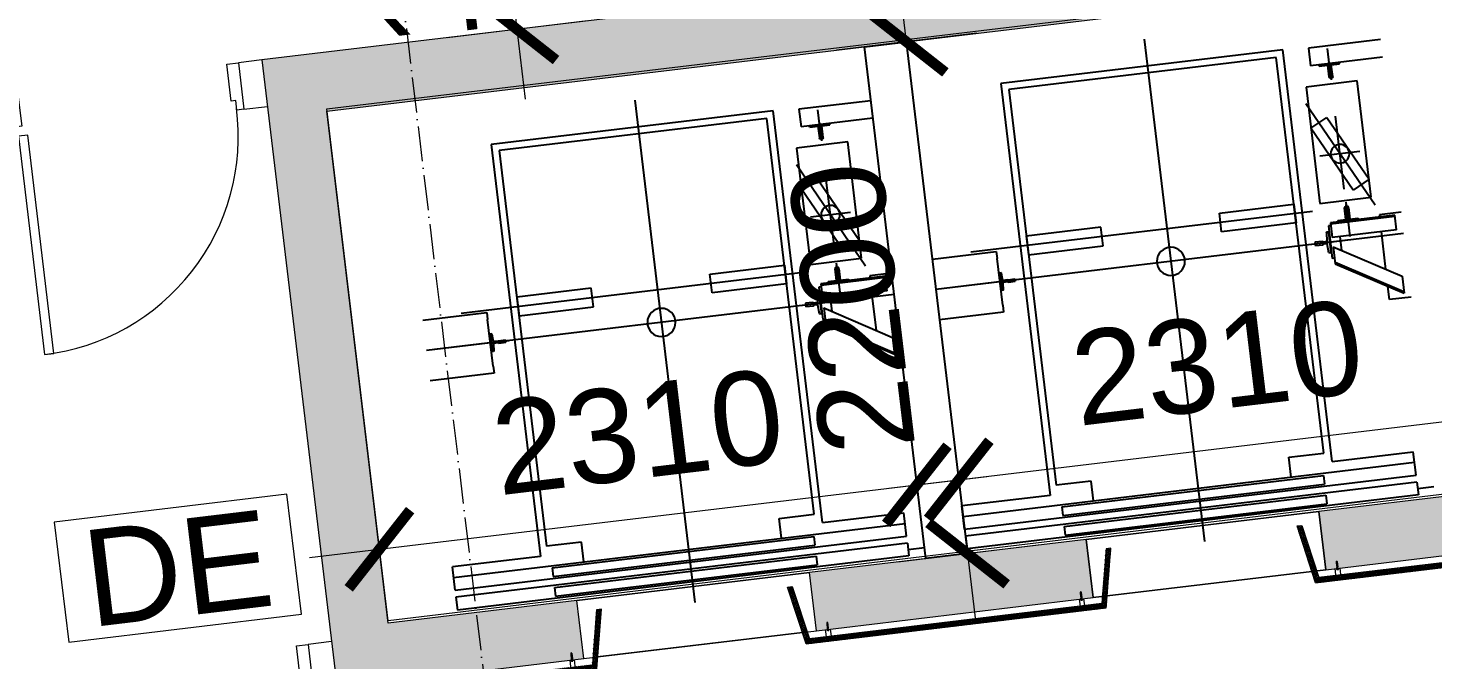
# Model space of a CAD drawing. Header units: millimetres. Extents: x -55734 to 116976, y -16290 to 119094.
# Drawn here: x 65299 to 71294, y 30909 to 33605 of the extents above; entities that cross this region are included whole.
import ezdxf
from ezdxf.enums import TextEntityAlignment as Align
from ezdxf.xclip import XClip

# ---------------------------------------------------------------- set-up
doc = ezdxf.new("R2010")
doc.units = ezdxf.units.MM
doc.header["$XCLIPFRAME"] = 0
doc.linetypes.add('Grid Line', pattern=[4.2, 3, -0.6, 0, -0.6])
doc.layers.get('Defpoints').update_dxf_attribs({"color": 230})
for name, color, linetype, lineweight in [('@ color hatch', 7, 'Continuous', 13), ('Core - tb$0$A.Wall', 2, 'Continuous', 25), ('CUA', 31, 'Continuous', 9), ('DIM', 1, 'Continuous', 5), ('GRA', 211, 'Continuous', 9), ('HATCH', 9, 'Continuous', 9), ('LAT-GACH', 140, 'Continuous', 13), ('NET THAY 2', 55, 'Continuous', 5), ('NET-CAT', 3, 'Continuous', 15), ('TRUC', 225, 'Continuous', 5), ('Y-GHI CHU PCCC$0$Z-CT1-GHI CHU TT$0$KI-HIEU', 6, 'Continuous', 13)]:
    doc.layers.add(name, color=color, linetype=linetype, lineweight=lineweight)
doc.layers.add('Core - tb$0$CT3 MBT 11-31$0$Nqh-ME-01', color=8, linetype='Continuous')
doc.styles.add('TA1', font='arial_0.ttf')
doc.styles.add('Y-GHI CHU PCCC$0$Arial', font='arial_0.ttf')
doc.dimstyles.new('D_200_KTx2', dxfattribs={"dimtxt": 400, "dimasz": 300, "dimexe": 300, "dimexo": 300, "dimgap": 160, "dimtad": 1, "dimdec": 0, "dimzin": 9, "dimtxsty": 'TA1', "dimblk": 'ARCHTICK', "dimcen": 1, "dimdle": 300, "dimclrd": 256, "dimclre": 256, "dimclrt": 7, "dimadec": 0, "dimazin": 0, "dimtfac": 1, "dimtdec": 0, "dimtix": 1, "dimtmove": 1, "dimatfit": 3, "dimldrblk": 'ARCHTICK', "dimfxl": 0, "dimtolj": 1, "dimtzin": 0, "dimlwd": -1, "dimlwe": -1, "dimarcsym": 0})

# ---------------------------------------------------------------- blocks, each defined once
blk = doc.blocks.new('CUA 1 CANH MO - 2 - Type 1000-1152409-MẶT BẰNG TẦNG 1')
at = {"layer": 'CUA', "lineweight": 5}
for p, q in [((-398.5493444547624, -102.2545325236376), (-398.5493444547614, 97.74546747635969)), ((-398.5493444547614, 97.74546747635968), (-348.5493444547608, 97.74546747635999)), ((-348.5493444547608, 97.74546747635999), (-348.5493444547597, -61.25453252363722)), ((551.4506555452392, 97.7454674763659), (601.4506555452381, 97.74546747636622)), ((551.4506555452402, -61.25453252363134), (551.4506555452392, 97.74546747636589)), ((601.4506555452381, 97.74546747636622), (601.4506555452392, -102.254532523631)), ((-368.5493444547591, -102.2545325236374), (-398.5493444547624, -102.2545325236376)), ((-368.5493444547594, -61.25453252363736), (-368.5493444547591, -102.2545325236374)), ((-348.5493444547597, -61.25453252363722), (-368.5493444547594, -61.25453252363736)), ((571.4506555452401, -61.25453252363121), (551.4506555452402, -61.25453252363134)), ((571.4506555452404, -102.2545325236312), (571.4506555452401, -61.25453252363121)), ((601.4506555452392, -102.254532523631), (571.4506555452404, -102.2545325236312))]:
    blk.add_line(p, q, dxfattribs=at)
at = {"layer": 'CUA'}
for p, q in [((-327.5493444547604, -102.2545325246243), (-367.5493444547604, -102.2545325246244)), ((-367.5493444547604, -102.2545325246244), (-367.5493444547588, -1040.254532524624)), ((-327.5493444547587, -1040.254532524624), (-327.5493444547604, -102.2545325246243)), ((-367.5493444547588, -1040.254532524624), (-327.5493444547587, -1040.254532524624))]:
    blk.add_line(p, q, dxfattribs=at)
at = {"layer": 'CUA', "lineweight": 5}
blk.add_arc((-367.5493444547607, -102.2545325246248), 937.9999999999995, 269.9999999999997, 0.4999999999998296, dxfattribs=at)
blk = doc.blocks.new('Core - tb$0$CT3 MBT 11-31$0$tm')
at = {"layer": 'Core - tb$0$CT3 MBT 11-31$0$Nqh-ME-01'}
for p, q in [((-130.0000000000018, -1884.501825770196), (-130.0001636366378, -114.9995883382508)), ((-129.9999999995362, -459.0012257702838), (-129.9999999995362, -150.0733999997028)), ((-269.9999999999982, -1750.51420073567), (-270.0000000000018, -281.4443999999785)), ((-129.9999999995362, -468.678033770826), (-130.0000000000018, -378.0671167697947)), ((853.9999999999982, -537.5017757702808), (854.0000000000018, -1662.502275770363)), ((853.9999999999982, -537.5017757702808), (891.5000000004638, -537.5017757702808)), ((891.5000000004638, -537.5017757702808), (891.5000000000018, -1662.502275770363)), ((939.0000000004638, -537.5017757702808), (939.0000000004675, -1662.502275771294)), ((939.0000000004638, -537.5017757702808), (976.4999999999982, -537.5017757702808)), ((976.4999999999982, -537.5017757702808), (976.5000000000018, -1662.502275770363)), ((-1085.000000000002, -1125.002025770787), (1073.245266988406, -1125.002025769856)), ((854.0000000000018, -1662.502275770363), (891.5000000000018, -1662.502275770363)), ((939.0000000004675, -1662.502275771294), (976.5000000000018, -1662.502275770363)), ((-129.9999999995362, -1817.929318770599), (-129.9999999999982, -1730.59358577041)), ((-130, -2125.002025770787), (-129.9999999990669, -1730.653425770644)), ((-264.6149432030525, -2018.535669983197), (-728.3645859956723, -1777.122870393861)), ((-500.0000579999778, -1981.283436586913), (-500.0000580009091, -1809.746850323696)), ((-855.405599999709, -1896.002025770787), (-951.744711672889, -1896.002025770787)), ((-895.5029750000704, -1896.002025770787), (-818.2873750003073, -1896.002025769856)), ((-347.8310000002402, -1896.002025770787), (-661.9596220506373, -1896.002025770787)), ((-292.1093999994937, -1896.002025770787), (-144.2578000007215, -1896.002025770787)), ((-204.4970249994676, -1896.002025770787), (-281.7126250006277, -1896.002025769856)), ((957.4999999999982, -2055.230865471829), (957.4999999999982, -2125.002025770787))]:
    blk.add_line(p, q, dxfattribs=at)
for points in [[(-260, -114.9997999999323), (-259.9999999995362, -390.0020257707874)], [(-1.818989403545856e-12, -390.0020257707874), (0, -114.9997999999323)], [(900, -114.9997999999323), (800.0000000004657, -114.9997999999323)], [(799.9999999999982, -494.0020257707874), (800.0000000004657, -114.9997999999323)], [(845, -114.999799999001), (844.9999999999982, -2055.230865471829)], [(900, -114.9997999999323), (899.9999999999982, -2055.230865471829)], [(929.9999999999982, -2055.230865471829), (930, -114.9997999999323)], [(930, -114.9997999999323), (985, -114.9997999999323)], [(984.9999999999982, -2055.230865471829), (985, -114.9997999999323)], [(-259.9999999995362, -390.0020257707874), (-229.9999999990705, -390.0020257707874)], [(-30.00000000000182, -390.0020257707874), (-229.9999999990705, -390.0020257707874)], [(-167.5000000000018, -393.0020257707874), (-92.50000000000182, -393.0020257707874)], [(-167.5000000000018, -399.0616725709478), (-167.5000000000018, -393.0020257707874)], [(-166.561422000641, -400.0597843703072), (-134.9385776994768, -402.0058055713962)], [(-134.0000000000018, -424.2699747698571), (-134.0000000000018, -403.0039177702929)], [(-125.9999999995362, -424.0020257707874), (-126.0000000000018, -403.0039177702929)], [(-125.0614223000612, -402.0058055704649), (-93.438578000294, -400.0597843703072)], [(-92.50000000000182, -399.0616725709478), (-92.50000000000182, -393.0020257707874)], [(-30.00000000000182, -390.0020257707874), (-1.818989403545856e-12, -390.0020257707874)], [(-135.0000000000018, -426.0020257707874), (-134.9999999995362, -455.0020257707874)], [(-134.9999999995362, -455.0020257707874), (-124.9999999995362, -455.0020257707874)], [(-125.0000000000018, -425.7340767707865), (-124.9999999995362, -455.0020257707874)], [(-970.0000000000018, -494.0020257707874), (799.9999999999982, -494.0020257707874)], [(-969.9999999999982, -1706.002025770787), (-970.0000000000018, -494.0020257707874)], [(-939.9999999999982, -1675.002025769856), (-940.0000000000018, -525.0020257707874)], [(-940.0000000000018, -525.0020257707874), (760.0000000004638, -525.0020257707874)], [(-310.0000000000018, -525.0020257707874), (-230.0000000000018, -525.0020257707874)], [(-309.9999999999982, -845.0020257707874), (-310.0000000000018, -525.0020257707874)], [(-230.0000000000018, -525.0020257707874), (-229.9999999999982, -845.0020257707874)], [(760.0000000000018, -675.0020257698561), (760.0000000004638, -525.0020257707874)], [(845.0000000000018, -675.0020257707874), (760.0000000000018, -675.0020257698561)], [(-229.9999999999982, -845.0020257707874), (-309.9999999999982, -845.0020257707874)], [(-230.0000000000018, -1355.002025770787), (-310.0000000000018, -1355.002025770787)], [(-310.0000000000018, -1355.002025770787), (-309.9999999999982, -1675.002025770787)], [(-229.9999999999982, -1675.002025770787), (-230.0000000000018, -1355.002025770787)], [(845.0000000000018, -1525.002025770787), (760.0000000000018, -1525.002025770787)], [(760.0000000000018, -1525.002025770787), (760.0000000000018, -1675.002025770787)], [(760.0000000000018, -1675.002025770787), (-939.9999999999982, -1675.002025769856)], [(-309.9999999999982, -1675.002025770787), (-229.9999999999982, -1675.002025770787)], [(800.0000000004675, -1706.002025770787), (-969.9999999999982, -1706.002025770787)], [(800.0000000004675, -1706.002025770787), (799.9999999999982, -2055.230865471829)], [(-800.0000000000018, -2006.002025770787), (-799.9999999999982, -1786.002025770787)], [(-799.9999999999982, -1786.002025770787), (-300.0000000000018, -1786.002025770787)], [(-622.990127076393, -1785.754855033774), (-660.8535140668992, -1858.489708422516)], [(-339.1467382004503, -1933.514359528963), (-622.990127076393, -1785.754855033774)], [(-300.0000000000018, -1786.002025770787), (-300.0000000000018, -2006.002025770787)], [(-173.5802440000716, -1799.027982470412), (-135.6697565000522, -1795.976068771277)], [(-137.9399999994803, -1777.40202577116), (-137.9399999994766, -1745.002025770787)], [(-137.9399999994766, -1745.002025770787), (-122.0600000000541, -1745.002025770787)], [(-136.9399999999459, -1778.402025770229), (-135.7500000000018, -1778.402025770229)], [(-134.7499999995362, -1794.979293770921), (-134.7500000000018, -1779.402025770229)], [(-125.2500000000018, -1794.979293770921), (-125.2500000000018, -1779.402025770229)], [(-86.41975599946636, -1799.027982470412), (-124.3302434999514, -1795.976068770346)], [(-124.2500000000018, -1778.402025770229), (-123.059999999592, -1778.40202577116)], [(-122.059999999592, -1777.40202577116), (-122.0600000000541, -1745.002025770787)], [(-963.0000000000018, -2125.002025770787), (-963.0000000000018, -1816.002025770787)], [(-963.0000000000018, -1816.002025770787), (-888.0000000000018, -1816.002025770787)], [(-888.0000000000018, -2125.002025770787), (-888.0000000000018, -1816.002025770787)], [(-885.0000000000018, -1888.002025770787), (-885.0000000000018, -1852.502025770787)], [(-881.8000000007469, -1852.502025769856), (-885.0000000000018, -1852.502025770787)], [(-881.8000000007469, -1852.502025769856), (-881.8000000007469, -1887.80202576967)], [(-660.8535140668992, -1858.489708422516), (-377.0099279340375, -2006.249245927502)], [(-218.2000000001881, -1852.502025770787), (-218.2000000001881, -1887.802025770601)], [(-218.2000000001881, -1852.502025770787), (-215.0000000000018, -1852.502025770787)], [(-215.0000000000018, -1888.002025770787), (-215.0000000000018, -1852.502025770787)], [(-212, -2097.002025770787), (-212.0000000000018, -1820.002025769856)], [(-212.0000000000018, -1820.002025769856), (-149.0000000000018, -1820.002025770787)], [(-206, -2097.002025770787), (-206.0000000000018, -1820.002025770787)], [(-200.0000000000018, -1810.002025770787), (-60.00000000000182, -1810.002025769856)], [(-200.0000000000018, -1820.002025770787), (-200.0000000000018, -1810.002025770787)], [(-174.4999999990705, -1807.002025770787), (-174.5000000000018, -1800.024757770654)], [(-174.4999999990705, -1807.002025770787), (-85.50000000000182, -1807.002025770787)], [(-148.9999999995343, -2097.002025770787), (-149.0000000000018, -1820.002025770787)], [(-149.0000000000018, -1853.002025770787), (-90.14659999963078, -1853.002025770787)], [(-109.1991874473188, -1820.002025770787), (-36.45300418464649, -1820.002025770787)], [(-109.1991874473188, -1820.002025770787), (50.72693640179932, -2097.002025770787)], [(-85.50000000000182, -1807.002025770787), (-85.50000000000182, -1800.024757770654)], [(-60.00000000000182, -1820.002025770787), (-60.00000000000182, -1810.002025769856)], [(-43.38120418414655, -1820.002025770787), (116.5446878662333, -2097.002025770787)], [(-36.45300418464649, -1820.002025770787), (123.4728878671303, -2097.002025770787)], [(-885.0000000000018, -1939.502025769856), (-885.0000000000018, -1904.002025770787)], [(-882.0000000000018, -1891.002025770787), (-831.2000000001881, -1891.002025770787)], [(-882.0000000000018, -1901.002025770787), (-831.2000000001881, -1901.002025770787)], [(-881.8000000007469, -1887.80202576967), (-831.1999999997224, -1887.802025770601)], [(-831.2000000001881, -1904.202025770974), (-881.7999999998156, -1904.202025770974)], [(-881.7999999998156, -1904.202025770974), (-881.8000000002812, -1939.502025770787)], [(-828.2000000001881, -1898.002025770787), (-828.2000000001881, -1894.002025769856)], [(-825.0000000000018, -1894.002025770787), (-825.0000000000018, -1898.002025770787)], [(-275.0000000000018, -1894.002025770787), (-275.0000000000018, -1898.002025770787)], [(-271.7999999998156, -1898.002025770787), (-271.7999999998156, -1894.002025770787)], [(-218.2000000001881, -1887.802025770601), (-268.7999999998156, -1887.802025770601)], [(-218.0000000000018, -1891.002025770787), (-268.8000000002812, -1891.002025770787)], [(-218.0000000000018, -1901.002025770787), (-268.7999999998156, -1901.002025770787)], [(-268.7999999998156, -1904.202025770042), (-218.2000000001881, -1904.202025770042)], [(-218.2000000001881, -1904.202025770042), (-218.2000000001881, -1939.502025769856)], [(-215.0000000000018, -1939.502025770787), (-215.0000000000018, -1904.002025770787)], [(-881.8000000002812, -1939.502025770787), (-885.0000000000018, -1939.502025769856)], [(-377.0099279340375, -2006.249245927502), (-339.1467382004503, -1933.514359528963)], [(-218.2000000001881, -1939.502025769856), (-215.0000000000018, -1939.502025770787)], [(-300.0000000000018, -2006.002025770787), (-800.0000000000018, -2006.002025770787)], [(-222, -2125.002025770787), (-222.0000000000018, -2032.002025770787)], [(-222.0000000000018, -2032.002025770787), (-212.0000000000018, -2032.002025770787)], [(13.19914560671714, -2032.002025770787), (-149.0000000000018, -2032.002025770787)], [(143.0060671083611, -2032.002025770787), (85.94515146454614, -2032.002025770787)], [(143.0060671092942, -2125.002025770787), (143.0060671083611, -2032.002025770787)], [(-148.9999999995343, -2097.002025770787), (-212, -2097.002025770787)], [(50.72693640179932, -2097.002025770787), (123.4728878671303, -2097.002025770787)], [(899.9999999999982, -2055.230865471829), (799.9999999999982, -2055.230865471829)], [(929.9999999999982, -2055.230865471829), (984.9999999999982, -2055.230865471829)]]:
    blk.add_lwpolyline(points, dxfattribs=at)
for points in [[(-167.5000000000018, -399.0616725709478, 0.39632451), (-166.561422000641, -400.0597843703072)], [(-134.0000000000018, -403.0039177702929, 0.39632451), (-134.9385776994768, -402.0058055713962)], [(-125.0614223000612, -402.0058055704649, 0.39632451), (-126.0000000000018, -403.0039177702929)], [(-93.438578000294, -400.0597843703072, 0.39632451), (-92.50000000000182, -399.0616725709478)], [(-134.5000000000018, -425.1360007699768, 0.26794919), (-135.0000000000018, -426.0020257707874)], [(-134.5000000000018, -425.1360007699768, 0.26794919), (-134.0000000000018, -424.2699747698571)], [(-125.9999999995362, -424.0020257707874, 0.26794919), (-125.5000000000018, -424.8680507697354)], [(-125.0000000000018, -425.7340767707865, 0.26794919), (-125.5000000000018, -424.8680507697354)], [(-137.9399999994803, -1777.40202577116, 0.41421356), (-136.9399999999459, -1778.402025770229)], [(-134.7500000000018, -1779.402025770229, 0.41421356), (-135.7500000000018, -1778.402025770229)], [(-135.6697565000522, -1795.976068771277, 0.39087647), (-134.7499999995362, -1794.979293770921)], [(-124.2500000000018, -1778.402025770229, 0.41421356), (-125.2500000000018, -1779.402025770229)], [(-125.2500000000018, -1794.979293770921, 0.39087647), (-124.3302434999514, -1795.976068770346)], [(-123.059999999592, -1778.40202577116, 0.41421356), (-122.059999999592, -1777.40202577116)], [(-173.5802440000716, -1799.027982470412, 0.39087647), (-174.5000000000018, -1800.024757770654)], [(-85.50000000000182, -1800.024757770654, 0.39087647), (-86.41975599946636, -1799.027982470412)], [(-885.0000000000018, -1888.002025770787, 0.41421356), (-882.0000000000018, -1891.002025770787)], [(-882.0000000000018, -1901.002025770787, 0.41421356), (-885.0000000000018, -1904.002025770787)], [(-825.0000000000018, -1894.002025770787, 0.41421356), (-831.1999999997224, -1887.802025770601)], [(-828.2000000001881, -1894.002025769856, 0.41421356), (-831.2000000001881, -1891.002025770787)], [(-831.2000000001881, -1901.002025770787, 0.41421356), (-828.2000000001881, -1898.002025770787)], [(-831.2000000001881, -1904.202025770974, 0.41421356), (-825.0000000000018, -1898.002025770787)], [(-275.0000000000018, -1894.002025770787, -0.41421356), (-268.7999999998156, -1887.802025770601)], [(-268.7999999998156, -1904.202025770042, -0.41421356), (-275.0000000000018, -1898.002025770787)], [(-271.7999999998156, -1894.002025770787, -0.41421356), (-268.8000000002812, -1891.002025770787)], [(-268.7999999998156, -1901.002025770787, -0.41421356), (-271.7999999998156, -1898.002025770787)], [(-215.0000000000018, -1888.002025770787, -0.41421356), (-218.0000000000018, -1891.002025770787)], [(-218.0000000000018, -1901.002025770787, -0.41421356), (-215.0000000000018, -1904.002025770787)]]:
    blk.add_lwpolyline(points, format="xyb", dxfattribs=at)
for centre, radius in [((-130.0000000000018, -1125.002025770787), 60), ((-500.0000000000018, -1896.002025770787), 40)]:
    blk.add_circle(centre, radius, dxfattribs=at)
blk = doc.blocks.new('A$C1F5A74C7')
at = {"color": 0, "lineweight": 5}
for p, q in [((-8.78085756994551e-07, 10.12188188055916), (-8.78085756994551e-07, 12.12188188055916)), ((-8.78085756994551e-07, 10.12188188055916), (20.99999912191424, 10.12188188055916)), ((3.251097121914199, 7.778227880558916), (3.251097121914199, 10.12188188055916)), ((3.251097121914199, 5.36281488055829), (3.251097121914199, 6.559382880559497)), ((7.740097121914232, 4.630408880559116), (5.181067121914339, 4.630408880559116)), ((5.499999121914243, 90.73513088055915), (10.49999912191424, 93.62188188055916)), ((5.499999121914243, 90.73513088055915), (5.499999121914243, 28.62188188055916)), ((5.499999121914243, 90.73513088055915), (15.49999912191424, 90.73513088055915)), ((5.999999121914243, 78.12188188055916), (5.499999121914243, 74.62188188055916)), ((5.499999121914243, 74.62188188055916), (8.499999121914243, 74.62188188055916)), ((5.999999121914243, 71.62188188055916), (5.499999121914243, 68.62188188055916)), ((5.499999121914243, 68.62188188055916), (8.499999121914243, 68.62188188055916)), ((5.999999121914243, 65.62188188055916), (5.499999121914243, 62.62188188055916)), ((5.499999121914243, 62.62188188055916), (8.499999121914243, 62.62188188055916)), ((5.999999121914243, 59.62188188055916), (5.499999121914243, 56.62188188055916)), ((5.499999121914243, 56.62188188055916), (8.499999121914243, 56.62188188055916)), ((5.999999121914243, 53.62188188055916), (5.499999121914243, 50.62188188055916)), ((5.499999121914243, 50.62188188055916), (8.499999121914243, 50.62188188055916)), ((5.499999121914243, 48.62188188055916), (8.499999121914243, 48.62188188055916)), ((5.499999121914243, 10.12188188055916), (5.499999121914243, 28.62188188055916)), ((7.249999121914243, 80.12188188055916), (5.999999121914243, 78.12188188055916)), ((5.999999121914243, 78.12188188055916), (9.899999121914334, 78.12188188055916)), ((8.499999121914243, 72.62188188055916), (5.999999121914243, 71.62188188055916)), ((8.499999121914243, 66.62188188055916), (5.999999121914243, 65.62188188055916)), ((8.499999121914243, 60.62188188055916), (5.999999121914243, 59.62188188055916)), ((8.499999121914243, 54.62188188055916), (5.999999121914243, 53.62188188055916)), ((6.839615121914449, 80.79314988055921), (10.29303412191439, 81.40208088055988)), ((6.875548121914335, 8.706871880558538), (6.875548121914335, 10.12188188055916)), ((6.875548121914335, 5.252121880559571), (6.875548121914335, 7.662147880559132)), ((6.911115121914236, 4.630408880559116), (6.947158121914299, 4.630408880559116)), ((6.999999121914243, 28.62188188055916), (6.999999121914243, 76.32636988055856)), ((6.999999121914243, 10.12188188055916), (6.999999121914243, 30.62188188055916)), ((8.042705121914196, 81.82924988055856), (7.249999121914243, 80.12188188055916)), ((7.249999121914243, 80.12188188055916), (9.899999121914334, 80.12188188055916)), ((7.799780121914182, 82.99330588056), (10.11240612191432, 83.40108488055921)), ((9.11295812191429, 84.13441088055879), (8.333332121914282, 82.45521588055999)), ((8.499999121914243, 72.62188188055916), (8.499999121914243, 74.62188188055916)), ((8.499999121914243, 68.62188188055916), (8.499999121914243, 66.62188188055916)), ((8.499999121914243, 60.62188188055916), (8.499999121914243, 62.62188188055916)), ((8.499999121914243, 56.62188188055916), (8.499999121914243, 54.62188188055916)), ((8.499999121914243, 50.62188188055916), (8.499999121914243, 48.62188188055916)), ((10.47934012191445, 4.630408880559116), (8.677206121914423, 4.630408880559116)), ((8.868941121914304, 85.21268188055728), (12.05552912191433, 85.77456288055873)), ((10.49999912191424, 87.12188188055916), (9.41666512191432, 84.78854888055866)), ((9.899999121914334, 41.12188188055916), (9.899999121914334, 80.12188188055916)), ((9.899999121914334, 78.12188188055916), (14.99999912191424, 78.12188188055916)), ((9.899999121914334, 41.12188188055916), (11.09999912191438, 41.12188188055916)), ((10.49999912191424, 99.29271688055996), (10.49999912191424, 10.84814288056077)), ((10.49999912191424, 93.62188188055916), (15.49999912191424, 90.73513088055915)), ((10.49999912191424, 87.12188188055916), (11.58333212191428, 84.78854888055866)), ((10.49999912191424, 12.84814288056077), (10.49999912191424, -1.194403012050316e-07)), ((12.29089912191444, 4.630408880559116), (10.49999912191424, 4.630408880559116)), ((10.80005012191441, 81.49148188055733), (13.93024412191426, 82.04341888055933)), ((10.81236212191425, 83.52450588055763), (13.15327212191437, 83.93727088056039)), ((11.09999912191438, 41.12188188055916), (11.09999912191438, 80.12188188055916)), ((11.09999912191438, 80.12188188055916), (13.74999912191424, 80.12188188055916)), ((11.81236812191423, 84.29523988055917), (12.40270312191433, 83.02374988055817)), ((12.24543112191441, 4.630408880559116), (12.29089912191444, 4.630408880559116)), ((12.49999912191424, 72.62188188055916), (12.49999912191424, 74.62188188055916)), ((12.49999912191424, 74.62188188055916), (15.49999912191424, 74.62188188055916)), ((12.49999912191424, 72.62188188055916), (14.99999912191424, 71.62188188055916)), ((12.49999912191424, 68.62188188055916), (12.49999912191424, 66.62188188055916)), ((12.49999912191424, 68.62188188055916), (15.49999912191424, 68.62188188055916)), ((12.49999912191424, 66.62188188055916), (14.99999912191424, 65.62188188055916)), ((12.49999912191424, 60.62188188055916), (12.49999912191424, 62.62188188055916)), ((12.49999912191424, 62.62188188055916), (15.49999912191424, 62.62188188055916)), ((12.49999912191424, 60.62188188055916), (14.99999912191424, 59.62188188055916)), ((12.49999912191424, 56.62188188055916), (12.49999912191424, 54.62188188055916)), ((12.49999912191424, 56.62188188055916), (15.49999912191424, 56.62188188055916)), ((12.49999912191424, 54.62188188055916), (14.99999912191424, 53.62188188055916)), ((12.49999912191424, 48.62188188055916), (12.49999912191424, 50.62188188055916)), ((12.49999912191424, 50.62188188055916), (15.49999912191424, 50.62188188055916)), ((12.49999912191424, 48.62188188055916), (15.49999912191424, 48.62188188055916)), ((12.66666512191432, 82.45521588055999), (13.74999912191424, 80.12188188055916)), ((15.87269912191437, 4.630408880559116), (13.21858312191421, 4.630408880559116)), ((13.74999912191424, 80.12188188055916), (14.99999912191424, 78.12188188055916)), ((13.99999912191424, 28.62188188055916), (13.99999912191424, 76.40923288056001)), ((13.99999912191424, 10.12188188055916), (13.99999912191424, 30.62188188055916)), ((14.12445012191438, 8.764912880558768), (14.12445012191438, 10.12188188055916)), ((14.12445012191438, 5.252121880559571), (14.12445012191438, 7.720187880559024)), ((14.99999912191424, 78.12188188055916), (15.49999912191424, 74.62188188055916)), ((14.99999912191424, 71.62188188055916), (15.49999912191424, 68.62188188055916)), ((14.99999912191424, 65.62188188055916), (15.49999912191424, 62.62188188055916)), ((14.99999912191424, 59.62188188055916), (15.49999912191424, 56.62188188055916)), ((14.99999912191424, 53.62188188055916), (15.49999912191424, 50.62188188055916)), ((15.49999912191424, 90.73513088055915), (15.49999912191424, 28.62188188055916)), ((15.49999912191424, 10.12188188055916), (15.49999912191424, 28.62188188055916)), ((17.7489001219144, 10.12188188055916), (17.7489001219144, 7.662147880559132)), ((17.7489001219144, 6.559382880559497), (17.7489001219144, 5.36281488055829)), ((20.99999912191424, 10.12188188055916), (20.99999912191424, 12.12188188055916))]:
    blk.add_line(p, q, dxfattribs=at)
for centre, radius, start, end in [((5.127298121914237, 7.399523880558263), 2.769074, 227.3488500000472, 309.0524439999689), ((10.49999912191424, 15.50344788055736), 10.873188, 250.5291700000032, 255.5659030000016), ((10.49999912191424, 15.50344788055736), 10.873188, 263.5099529999952, 276.4907360000088), ((10.49999912191424, 15.50344788055736), 10.873188, 284.1671429999818, 289.4715180000152), ((15.87269912191437, 7.399130880558005), 2.768777, 230.8449999999629, 312.6565000000189)]:
    blk.add_arc(centre, radius, start, end, dxfattribs=at)
blk = doc.blocks.new('*U205')
for p, q in [((11.24262365070172, 0.0001143291592597961), (10.74478027608711, 0.0001143291592597961)), ((11.71709714678582, 0.0001143291592597961), (11.24262365070172, 0.0001143291592597961)), ((12.37608811364044, 0.0001143291592597961), (12.24428992031608, 0.0001143291592597961)), ((14.1421839047689, 0.0001143291592597961), (12.90328088717069, 0.0001143291592597961)), ((14.1421839047689, 2.899674583575688), (14.1421839047689, 3.954060130403377)), ((14.1421839047689, 2.425201087258756), (14.1421839047689, 2.899674583575688)), ((14.1421839047689, 1.766210120753385), (14.1421839047689, 1.898008313961327)), ((14.1421839047689, 0.0001143291592597961), (14.1421839047689, 1.239017347223125)), ((14.1421839047689, 0.0001143291592597961), (14.1421839047689, -1.238788688206114)), ((14.1421839047689, 0.0001143291592597961), (15.38108692248352, 0.0001143291592597961)), ((15.90827969601378, 0.0001143291592597961), (16.04007788933814, 0.0001143291592597961)), ((16.56727066275198, 0.0001143291592597961), (17.0417441589525, 0.0001143291592597961)), ((17.0417441589525, 0.0001143291592597961), (18.09612970601302, 0.0001143291592597961)), ((47.6674164859578, 10.00000651367009), (47.66742283012719, -9.999888485763222)), ((14.1421839047689, -1.765981461969204), (14.1421839047689, -1.897779655177146)), ((14.1421839047689, -2.424972428707406), (14.1421839047689, -2.899445924791507)), ((14.1421839047689, -2.899445924791507), (14.1421839047689, -3.953831471852027))]:
    blk.add_line(p, q)
blk.add_lwpolyline([(50, 10), (9.461799445212819, 10.00010682689026, 0.4142146607061734), (7.461791945854202, 8.000106827355921), (7.461791945737787, -7.999885668978095, 0.4142135623740422), (9.461791945272125, -9.999885668512434), (49.96941077674274, -9.999888485763222)], format="xyb")
for radius in [2.899560254191641, 0.7117102442106753]:
    blk.add_circle((14.14218390488531, 0.0001143291592597961), radius)
at = {"extrusion": (0, 0, -1), "xscale": 0.3999999999068677, "yscale": 0.3999999999068677, "zscale": -0.4, "rotation": 90.00000000000001}
blk.add_blockref('A$C1F5A74C7', (-42.81866779481061, -4.19988828105852), dxfattribs=at)
blk = doc.blocks.new('A$C480F4123')
at = {"layer": 'GRA', "transparency": 33554687}
h = blk.add_hatch(dxfattribs=at)
h.set_pattern_fill('ANSI37', color=159, scale=50, angle=652.0857679622969, style=0)
h.set_pattern_definition([(337.085767962297, (32703.62035011905, 181513.4022179315), (2.433454730168679, 5.756804502171294), []), (67.08576796229701, (32703.62035011905, 181513.4022179315), (-5.756804502171294, 2.433454730168679), [])])
h.paths.add_polyline_path([(70393.44883008099, 30933.73370249108), (70314.06994895775, 31176.0124535852), (70334.32125622424, 31178.43826355294), (70407.34982685753, 30955.54181254652)])
h = blk.add_hatch(dxfattribs=at)
h.set_pattern_fill('ANSI37', color=159, scale=50, angle=652.0857679622969, style=0)
h.set_pattern_definition([(337.085767962297, (32902.20075574892, 181537.1892417041), (2.433454730168679, 5.756804502171294), []), (67.08576796229701, (32902.20075574892, 181537.1892417041), (-5.756804502171294, 2.433454730168679), [])])
h.paths.add_polyline_path([(69499.83700474752, 30826.69209551417), (69519.74832643912, 31080.86435849461), (69499.49701917265, 31078.43854852688), (69481.17860321641, 30844.60006658505)])
h = blk.add_hatch(dxfattribs=at)
h.set_pattern_fill('ANSI37', color=159, scale=50, angle=276.8306492592397, style=0)
h.set_pattern_definition([(321.8306492592397, (33216.61712679605, 304596.5164909844), (3.862424550550176, 4.913672413918867), []), (51.83064925923966, (33216.61712679605, 304596.5164909844), (-4.913672413918867, 3.862424550550176), [])])
h.paths.add_polyline_path([(70393.44883008099, 30933.73370249108), (71485.63885107268, 31064.56206851847), (71479.69209512937, 31114.20716992705), (71483.26014869538, 31084.42010908163), (70407.34982685755, 30955.54181254652)])
h = blk.add_hatch(dxfattribs=at)
h.set_pattern_fill('ANSI37', color=159, scale=50, angle=652.0857679622969, style=0)
h.set_pattern_definition([(337.085767962297, (30529.16269850176, 181252.9340428996), (2.433454730168679, 5.756804502171294), []), (67.08576796229701, (30529.16269850176, 181252.9340428996), (-5.756804502171294, 2.433454730168679), [])])
h.paths.add_polyline_path([(68218.99117846371, 30673.26552745921), (68139.61229734047, 30915.54427855333), (68159.86360460696, 30917.97008852107), (68232.89217524025, 30695.07363751465)])
h = blk.add_hatch(dxfattribs=at)
h.set_pattern_fill('ANSI37', color=159, scale=50, angle=652.0857679622969, style=0)
h.set_pattern_definition([(337.085767962297, (30727.74310413164, 181276.7210666723), (2.433454730168679, 5.756804502171294), []), (67.08576796229701, (30727.74310413164, 181276.7210666723), (-5.756804502171294, 2.433454730168679), [])])
h.paths.add_polyline_path([(67325.37935313024, 30566.2239204823), (67345.29067482184, 30820.39618346274), (67325.03936755536, 30817.97037349501), (67306.72095159913, 30584.13189155318)])
h = blk.add_hatch(dxfattribs=at)
h.set_pattern_fill('ANSI37', color=159, scale=50, angle=276.8306492592397, style=0)
h.set_pattern_definition([(321.8306492592397, (31042.15947517877, 304336.0483159525), (3.862424550550176, 4.913672413918867), []), (51.83064925923966, (31042.15947517877, 304336.0483159525), (-4.913672413918867, 3.862424550550176), [])])
h.paths.add_polyline_path([(68218.99117846371, 30673.26552745921), (69499.83700474752, 30826.69209551417), (69481.1786032164, 30844.60006658506), (68232.89217524027, 30695.07363751465)])
h = blk.add_hatch(dxfattribs=at)
h.set_pattern_fill('ANSI37', color=159, scale=50, angle=276.8306492592397, style=0)
h.set_pattern_definition([(321.8306492592397, (31240.73988080864, 304359.8353397252), (3.862424550550176, 4.913672413918867), []), (51.83064925923966, (31240.73988080864, 304359.8353397252), (-4.913672413918867, 3.862424550550176), [])])
h.paths.add_polyline_path([(67325.37935313024, 30566.2239204823), (66223.25810188666, 30434.20593854417), (66217.31134594347, 30483.85103995187), (66220.87939950937, 30454.06397910734), (67306.72095159911, 30584.13189155317)])
at = {"layer": 'NET-CAT'}
h = blk.add_hatch(color=256, dxfattribs=at)
h.dxf.hatch_style = 1
h.paths.add_polyline_path([(71158.56727419863, 33795.04264592742), (65896.18652501273, 33164.68651595226), (66217.31134594347, 30483.85103995186), (67269.78749577966, 30609.92226594678), (67240.05371606385, 30858.14777298385), (66435.80307326475, 30761.81032670474), (66174.14581176561, 32946.19478863099), (70940.07554687737, 33517.08335917453), (71201.73280837649, 31332.69889724829), (70407.4133958293, 31237.55106687991), (70437.1471755451, 30989.32555984284), (71479.69209512937, 31114.20716992705)])
h.paths.add_polyline_path([(69414.511367681, 31118.61594801667), (68232.95574421214, 30977.08289184709), (68262.68952392795, 30728.85738481002), (69444.24514739681, 30870.39044097959)], flags=17)
at = {"layer": 'Core - tb$0$A.Wall', "ltscale": 0.5}
blk.add_lwpolyline([(68908.12912335395, 31057.9587726742), (68729.40675828725, 31036.55045127883), (68467.74949678814, 33220.93491320507), (68646.47186185484, 33242.34323460044)], close=True, dxfattribs=at)
at = {"layer": 'GRA'}
for points in [[(70393.44883008099, 30933.73370249108), (70314.06994895775, 31176.0124535852), (70334.32125622424, 31178.43826355294), (70407.34982685753, 30955.54181254652)], [(69499.83700474752, 30826.69209551417), (69519.74832643912, 31080.86435849461), (69499.49701917265, 31078.43854852688), (69481.17860321641, 30844.60006658505)], [(70393.44883008099, 30933.73370249108), (71485.63885107268, 31064.56206851847), (71479.69209512937, 31114.20716992705), (71483.26014869538, 31084.42010908163), (70407.34982685755, 30955.54181254652)], [(68218.99117846371, 30673.26552745921), (68139.61229734047, 30915.54427855333), (68159.86360460696, 30917.97008852107), (68232.89217524025, 30695.07363751465)], [(67325.37935313024, 30566.2239204823), (67345.29067482184, 30820.39618346274), (67325.03936755536, 30817.97037349501), (67306.72095159913, 30584.13189155318)], [(68218.99117846371, 30673.26552745921), (69499.83700474752, 30826.69209551417), (69481.1786032164, 30844.60006658506), (68232.89217524027, 30695.07363751465)], [(67325.37935313024, 30566.2239204823), (66223.25810188666, 30434.20593854417), (66217.31134594347, 30483.85103995187), (66220.87939950937, 30454.06397910734), (67306.72095159911, 30584.13189155317)]]:
    blk.add_lwpolyline(points, close=True, dxfattribs=at)
at = {"layer": 'HATCH'}
for p, q in [((69414.511367681, 31118.61594801668), (70407.4133958293, 31237.55106687993)), ((70407.41339582943, 31237.55106687896), (69414.51136768113, 31118.61594801572)), ((68232.95574421214, 30977.08289184709), (67240.05371606385, 30858.14777298385)), ((70437.1471755451, 30989.32555984284), (69444.24514739681, 30870.39044097961)), ((69444.24514739694, 30870.39044097865), (70437.14717554524, 30989.32555984189)), ((67269.78749577966, 30609.92226594678), (68262.68952392795, 30728.85738481002))]:
    blk.add_line(p, q, dxfattribs=at)
at = {"layer": 'LAT-GACH'}
for p, q in [((69414.51136768113, 31118.61594801572), (70407.41339582941, 31237.55106687896)), ((67240.05371606385, 30858.14777298385), (68232.95574421213, 30977.08289184709)), ((70377.57305385631, 30982.18945271008), (69503.81926908587, 30877.52654811044)), ((68203.11540223903, 30721.72127767821), (67329.36161746859, 30617.05837307857))]:
    blk.add_line(p, q, dxfattribs=at)
at = {"layer": 'NET-CAT'}
for p, q in [((71158.56727419863, 33795.04264592742), (65896.18652501273, 33164.68651595226)), ((71479.69209512937, 31114.20716992705), (71158.56727419863, 33795.04264592742)), ((66174.14581176561, 32946.19478863099), (70940.07554687737, 33517.08335917453)), ((70940.07554687737, 33517.08335917455), (71201.73280837649, 31332.69889724829)), ((65896.18652501273, 33164.68651595226), (66217.31134594347, 30483.85103995186)), ((66435.80307326475, 30761.81032670474), (66174.14581176561, 32946.19478863099)), ((71201.73280837649, 31332.69889724829), (70407.41339582931, 31237.55106687991)), ((70407.41339582941, 31237.55106687896), (70437.14717554522, 30989.32555984188)), ((70437.14717554524, 30989.32555984189), (70407.41339582943, 31237.55106687896)), ((69414.511367681, 31118.61594801667), (68232.95574421213, 30977.08289184709)), ((69414.51136768112, 31118.61594801572), (69444.24514739693, 30870.39044097865)), ((69444.24514739694, 30870.39044097865), (69414.51136768113, 31118.61594801572)), ((70437.1471755451, 30989.32555984284), (71479.69209512937, 31114.20716992705)), ((68262.68952392795, 30728.85738481002), (68232.95574421214, 30977.08289184709)), ((67240.05371606386, 30858.14777298385), (66435.80307326475, 30761.81032670474)), ((67269.78749577966, 30609.92226594678), (67240.05371606385, 30858.14777298385)), ((68262.68952392794, 30728.85738481002), (69444.24514739681, 30870.39044097959)), ((66217.31134594347, 30483.85103995186), (67269.78749577966, 30609.92226594678))]:
    blk.add_line(p, q, dxfattribs=at)
at = {"layer": 'Core - tb$0$CT3 MBT 11-31$0$Nqh-ME-01', "extrusion": (0, 0, -1), "zscale": -1, "rotation": 263.1693507407662}
for p in [(-68674.41577861836, 32042.14792649267), (-66499.95812700121, 31781.67975145986)]:
    blk.add_blockref('Core - tb$0$CT3 MBT 11-31$0$tm', p, dxfattribs=at)
at = {"layer": 'GRA', "xscale": -1, "rotation": 276.8306492592343}
for p in [(71435.99374966514, 31058.61531257633), (70492.73903289581, 30945.62721437753), (68318.28138127853, 30685.15903934566)]:
    blk.add_blockref('*U205', p, dxfattribs=at)
at = {"layer": 'GRA', "rotation": 96.83064925923432}
for p in [(69400.54680193309, 30814.79858362806), (69400.54680193291, 30814.79858362801), (67226.0891503158, 30554.33040859619), (67226.08915031563, 30554.33040859614), (66272.90320329404, 30440.15269448751), (66272.90320329425, 30440.15269448757)]:
    blk.add_blockref('*U205', p, dxfattribs=at)
blk = doc.blocks.new('_ARCHTICK')
at = {"color": 0, "linetype": 'ByBlock', "const_width": 0.15}
blk.add_lwpolyline([(-0.5, -0.5), (0.5, 0.5)], dxfattribs=at)
blk = doc.blocks.new('*D126')
at = {"layer": 'Defpoints', "color": 0, "transparency": 16777216}
for p in [(67841.40068348785, 34862.64793243377), (67984.12282612374, 33671.16549865584), (67384.97007774083, 33599.3957758373)]:
    blk.add_point(p, dxfattribs=at)
at = {"layer": 'DIM', "transparency": 16777216}
for p, q in [((67242.24793510493, 34790.87820961521), (67206.56739944595, 35088.74881805969)), ((67543.53007504335, 34826.96739677477), (66944.37732666043, 34755.19767395623)), ((67242.24793510493, 34790.87820961521), (67384.97007774081, 33599.39577583727)), ((67686.25221767924, 33635.48496299683), (67087.09946929631, 33563.7152401783)), ((67384.97007774081, 33599.39577583727), (67420.65061339979, 33301.52516739279))]:
    blk.add_line(p, q, dxfattribs=at)
at = {"layer": 'DIM', "transparency": 16777216, "xscale": 300, "yscale": 300, "zscale": 300}
for p, rotation in [((67242.24793510493, 34790.87820961521), 276.8306492592343), ((67384.97007774081, 33599.39577583727), 96.83064925923432)]:
    blk.add_blockref('_ARCHTICK', p, dxfattribs=dict(at, rotation=rotation))
at = {"layer": 'DIM', "color": 7, "transparency": 16777216, "insert": (66951.9650999085, 34151.81735011491), "char_height": 400, "attachment_point": 5, "rotation": 96.83064925923433, "style": 'TA1'}
blk.add_mtext('\\A1;1200', dxfattribs=at)
blk = doc.blocks.new('A$C1F0A2BF7')
at = {"layer": '@ color hatch', "ltscale": 0.5}
h = blk.add_hatch(dxfattribs=at)
h.set_pattern_fill('CROSS', color=139, scale=300)
h.set_pattern_definition([(0, (418126.4419776538, 155406.2986128015), (75, 75), [37.5, -112.5]), (90, (418145.1919776538, 155387.5486128015), (-74.99999999999999, 75), [37.5, -112.5])])
edge = h.paths.add_edge_path()
edge.add_line((125695.1160988158, 70854.0309390132), (129393.9416922957, 68594.05963213612))
edge.add_line((129393.9416922957, 68594.05963213611), (130416.6558621354, 65457.84507420585))
edge.add_line((130416.6558621354, 65457.84507420585), (133732.252177222, 65855.69565777577))
edge.add_line((133732.252177222, 65855.69565777577), (136819.3636616622, 66965.27475108317))
edge.add_arc((134612.9688090767, 73608.4533392667), 7000.000000001151, 216.3524948346879, 288.37284363465005, ccw=False)
edge.add_arc((126156.4206703099, 67384.5643961119), 3499.999999998965, 36.35249483468047, 97.57369532617159)
blk = doc.blocks.new('Y-GHI CHU PCCC$0$A$C53D4240F')
at = {"color": 8, "ltscale": 30}
blk.add_lwpolyline([(-266.6666666666642, -137.5000000000437), (266.6666666666715, -137.5000000000582), (266.6666666666715, 137.4999999999418), (-266.6666666666642, 137.4999999999563)], close=True, dxfattribs=at)
at = {"color": 8, "style": 'Y-GHI CHU PCCC$0$Arial'}
blk.add_text('DE', height=220, dxfattribs=at).set_placement((0, -1.455191522836685e-11), align=Align.MIDDLE_CENTER)
blk = doc.blocks.new('*D188')
at = {"layer": 'Defpoints', "color": 0, "transparency": 16777216}
for p in [(69091.68301735912, 31655.79138153244), (69091.68301735912, 31655.79138153244), (66798.07933233662, 31381.05125695837)]:
    blk.add_point(p, dxfattribs=at)
at = {"layer": 'DIM', "transparency": 16777216}
blk.add_line((66500.20872389214, 31345.3707212994), (69389.55362580362, 31691.47191719141), dxfattribs=at)
at = {"layer": 'DIM', "transparency": 16777216, "xscale": 300, "yscale": 300, "zscale": 300}
for p, rotation in [((69091.68301735912, 31655.79138153244), 6.830649259233708), ((66798.07933233662, 31381.05125695837), 186.8306492592337)]:
    blk.add_blockref('_ARCHTICK', p, dxfattribs=dict(at, rotation=rotation))
at = {"layer": 'DIM', "color": 7, "transparency": 16777216, "insert": (67901.54530643587, 31880.20068306238), "char_height": 400, "attachment_point": 5, "rotation": 6.83064925923371, "style": 'TA1'}
blk.add_mtext('\\A1;2310', dxfattribs=at)
blk = doc.blocks.new('*D189')
at = {"layer": 'Defpoints', "color": 0, "transparency": 16777216}
for p in [(71564.00906744835, 31951.93982750189), (71564.00906744835, 31951.93982750188), (69270.40538242582, 31677.19970292782)]:
    blk.add_point(p, dxfattribs=at)
at = {"layer": 'DIM', "transparency": 16777216}
blk.add_line((68972.53477398133, 31641.51916726884), (71861.87967589285, 31987.62036316085), dxfattribs=at)
at = {"layer": 'DIM', "transparency": 16777216, "xscale": 300, "yscale": 300, "zscale": 300}
for p, rotation in [((71564.00906744835, 31951.93982750188), 6.830649259233658), ((69270.40538242582, 31677.19970292781), 186.8306492592337)]:
    blk.add_blockref('_ARCHTICK', p, dxfattribs=dict(at, rotation=rotation))
at = {"layer": 'DIM', "color": 7, "transparency": 16777216, "insert": (70373.8713565251, 32176.34912903182), "char_height": 400, "attachment_point": 5, "rotation": 6.8306492592336605, "style": 'TA1'}
blk.add_mtext('\\A1;2310', dxfattribs=at)
blk = doc.blocks.new('*D190')
at = {"layer": 'Defpoints', "color": 0, "transparency": 16777216}
for p in [(69645.62746349655, 33618.40223805502), (69907.28472499565, 31434.01777612878), (69308.13197661286, 31362.24805331026)]:
    blk.add_point(p, dxfattribs=at)
at = {"layer": 'DIM', "transparency": 16777216}
for p, q in [((69010.79417945474, 33844.50312368095), (69343.81251227182, 31064.37744486574)), ((69347.75685505205, 33582.72170239602), (68748.60410666921, 33510.9519795775)), ((69609.41411655115, 31398.33724046978), (69010.26136816836, 31326.56751765126))]:
    blk.add_line(p, q, dxfattribs=at)
at = {"layer": 'DIM', "transparency": 16777216, "xscale": 300, "yscale": 300, "zscale": 300}
for p, rotation in [((69046.4747151137, 33546.63251523647), 96.83064925923432), ((69308.13197661284, 31362.24805331023), 276.8306492592343)]:
    blk.add_blockref('_ARCHTICK', p, dxfattribs=dict(at, rotation=rotation))
at = {"layer": 'DIM', "color": 7, "transparency": 16777216, "insert": (68815.6594393489, 32411.12064166202), "char_height": 400, "attachment_point": 5, "rotation": 96.83064925923433, "style": 'TA1'}
blk.add_mtext('\\A1;2200', dxfattribs=at)

msp = doc.modelspace()

# ---------------------------------------------------------------- linework, layer by layer
at = {"layer": 'NET-CAT'}
for p, q in [((66572.96775581717, 33260.34261364204), (71338.89749092891, 33831.23118418561)), ((66296.18937827164, 33468.97579658827), (66195.92764573204, 33456.96590967197)), ((66195.92764573204, 33456.96590967197), (66219.7146695047, 33258.3855040423)), ((66219.7146695047, 33258.3855040423), (66319.9764020443, 33270.39539095863)), ((66834.62501731626, 31075.95815171583), (66572.96775581717, 33260.34261364204)), ((71600.55475242804, 31646.84672225937), (66834.62501731628, 31075.95815171583)), ((66593.52717542976, 30986.72072621756), (66493.55354277506, 30974.74534944734)), ((66493.55354277506, 30974.74534944734), (66517.34056654767, 30776.16494381768))]:
    msp.add_line(p, q, dxfattribs=at)
at = {"layer": 'TRUC', "linetype": 'Grid Line', "ltscale": 50}
msp.add_line((66138.4388476459, 40069.39910883859), (70105.18661028385, 6946.551383896513), dxfattribs=at)

# ---------------------------------------------------------------- block references
msp.add_blockref('A$C480F4123', (400.0028532589184, 304.2892806360335))
at = {"layer": 'CUA'}
for p, rotation in [((65610.37143880269, 33288.38063156475), 6.830649259233359), ((65907.99733584569, 30806.16007134012), 6.830649259234216)]:
    msp.add_blockref('CUA 1 CANH MO - 2 - Type 1000-1152409-MẶT BẰNG TẦNG 1', p, dxfattribs=dict(at, rotation=rotation))

# ---------------------------------------------------------------- dimensions: what is measured, and where the dimension line sits
at = {"layer": 'DIM'}
dim = msp.add_linear_dim(base=(67384.97007774083, 33599.3957758373), p1=(67841.40068348782, 34862.64793243375), p2=(67984.1228261237, 33671.16549865582), angle=96.83064925923429, dimstyle='D_200_KTx2', dxfattribs=at)
dim.commit()
dim.dimension.update_dxf_attribs({"geometry": '*D126', "text_midpoint": (66951.9650999085, 34151.81735011491)})

# ---------------------------------------------------------------- next in the draw order: block references
at = {"layer": 'NET THAY 2'}
ref = msp.add_blockref('A$C1F0A2BF7', (-55733.66907395174, -33426.80598015153, 4.978024789251535e-07), dxfattribs=at)
XClip(ref).set_block_clipping_path([(-27462.618629115583, 51738.674998801594), (137958.51740970556, 152520.38063209807)])

# ---------------------------------------------------------------- next in the draw order: block references
at = {"layer": 'Y-GHI CHU PCCC$0$Z-CT1-GHI CHU TT$0$KI-HIEU', "color": 8, "xscale": 1.875, "yscale": 1.875, "zscale": 1.875, "rotation": 6.830649259233485}
msp.add_blockref('Y-GHI CHU PCCC$0$A$C53D4240F', (65937.68751338837, 31300.37333238646), dxfattribs=at)

# ---------------------------------------------------------------- next in the draw order: dimensions: what is measured, and where the dimension line sits
at = {"layer": 'DIM'}
for base, p1, p2, angle, picture, middle in [((69308.13197661286, 31362.24805331026), (69645.62746349651, 33618.402238055), (69907.28472499561, 31434.01777612876), 96.83064925923117, '*D190', (68815.6594393489, 32411.12064166202)), ((71564.00906744835, 31951.93982750188), (69270.40538242583, 31677.19970292782), (71564.00906744837, 31951.9398275019), 186.8306492592337, '*D189', (70373.8713565251, 32176.34912903182))]:
    dim = msp.add_linear_dim(base=base, p1=p1, p2=p2, angle=angle, dimstyle='D_200_KTx2', dxfattribs=at)
    dim.commit()
    dim.dimension.update_dxf_attribs({"geometry": picture, "text_midpoint": middle})
dim = msp.add_aligned_dim(p1=(66798.07933233662, 31381.05125695837), p2=(69091.68301735913, 31655.79138153244), distance=1.7638685125293493e-12, dimstyle='D_200_KTx2', dxfattribs=at)
dim.commit()
dim.dimension.update_dxf_attribs({"geometry": '*D188', "text_midpoint": (67901.54530643587, 31880.20068306238)})

doc.saveas('drawing.dxf')
